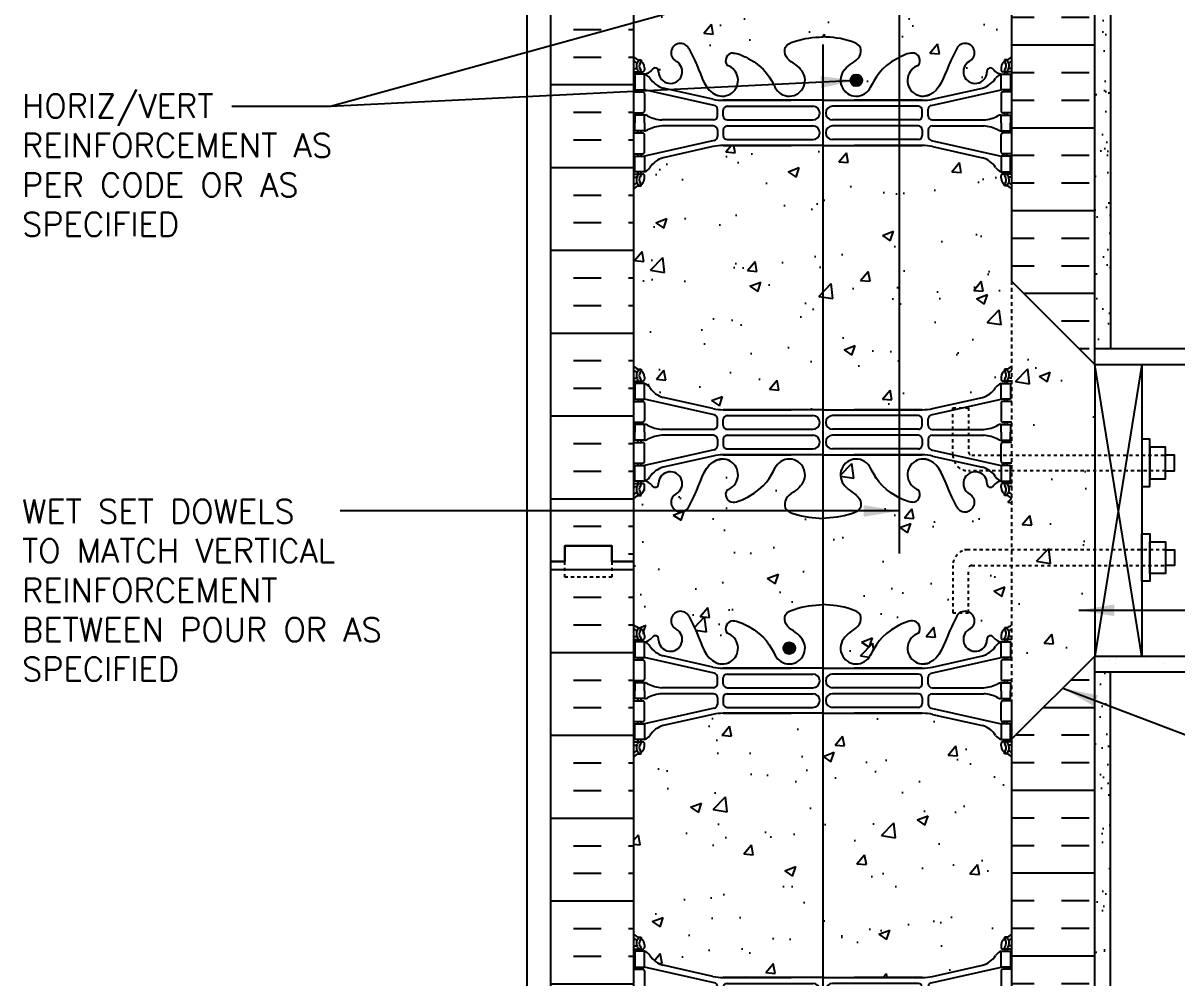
# Model space of a CAD drawing. Header units: inches. Extents: x 113.5 to 169.5, y -27.5 to 56.9.
# Drawn here: x 113.54 to 150.14, y 2.64 to 32.91 of the extents above; entities that cross this region are included whole.
import ezdxf

# ---------------------------------------------------------------- set-up
doc = ezdxf.new("R2010")
doc.units = ezdxf.units.IN
doc.header["$LTSCALE"] = 0.5
doc.header["$MEASUREMENT"] = 0
doc.linetypes.add('DASHED2', pattern=[0.375, 0.25, -0.125])
doc.linetypes.add('HIDDEN2', pattern=[0.1875, 0.125, -0.0625])
for name, color, linetype in [('HATCH', 12, 'Continuous'), ('LINE15', 9, 'Continuous'), ('LINE18', 9, 'Continuous'), ('line25', 2, 'Continuous'), ('LINE3', 3, 'Continuous'), ('LINE50', 5, 'Continuous'), ('LINE9', 9, 'Continuous'), ('TEXT', 4, 'Continuous'), ('Web_Edge', 9, 'Continuous')]:
    doc.layers.add(name, color=color, linetype=linetype)
doc.styles.add('DIM', font='romans.shx', dxfattribs={"width": 0.7})
doc.styles.add('ROMANS', font='romans.shx', dxfattribs={"height": 1.125})
doc.dimstyles.new('ext_12', dxfattribs={"dimscale": 12, "dimtxt": 0.09375, "dimasz": 0.09375, "dimexe": 0.09375, "dimexo": 0.0625, "dimgap": 0.0625, "dimtad": 1, "dimdec": 1, "dimzin": 3, "dimdsep": 46, "dimlunit": 4, "dimtxsty": 'DIM', "dimcen": 0.09, "dimdle": 0.09375, "dimclrt": 4, "dimadec": 0, "dimazin": 0, "dimtfac": 1, "dimtdec": 1, "dimtmove": 2, "dimatfit": 3, "dimfxl": 1, "dimfrac": 2, "dimtolj": 1, "dimtzin": 0, "dimarcsym": 0})
pattern_1 = [(37.5, (125.1024, -15.0365), (-0.031497, 0.963412), [0, -0.76, 0, -0.85, 0, -0.8125]), (7.5, (125.1024, -15.0365), (0.884888, 1.411073), [0, -0.41, 0, -0.685, 0, -0.2625]), (327.5, (124.4874, -15.0365), (1.557071, 0.00283), [0, -0.25, 0, -0.9, 0, -1.175]), (317.5, (124.4874, -15.0365), (1.503063, 0.438838), [0, -0.125, 0, -0.59, 0, -0.675])]

# ---------------------------------------------------------------- blocks, each defined once
blk = doc.blocks.new('12-inch Hinge Pin Web')
at = {"layer": 'Web_Edge'}
for p, q in [((349.969, 208.905), (350.059, 208.905)), ((350.059, 208.905), (350.059, 208.863)), ((350.169, 208.656), (350.169, 208.588)), ((361.477, 208.656), (361.477, 208.588)), ((361.677, 208.905), (361.587, 208.905)), ((361.587, 208.905), (361.587, 208.863)), ((349.823, 208.626), (349.901, 208.626)), ((349.823, 208.526), (350.107, 208.526)), ((349.969, 208.526), (349.969, 208.456)), ((350.059, 208.526), (350.059, 208.456)), ((361.823, 208.526), (361.54, 208.526)), ((361.587, 208.526), (361.587, 208.456)), ((361.677, 208.526), (361.677, 208.456)), ((361.823, 208.626), (361.746, 208.626)), ((349.969, 207.956), (349.969, 207.886)), ((350.059, 207.956), (350.059, 207.886)), ((352.382, 207.459), (350.164, 207.956)), ((352.339, 207.658), (350.758, 208.011)), ((359.265, 207.459), (361.482, 207.956)), ((359.308, 207.658), (360.889, 208.011)), ((361.587, 207.956), (361.587, 207.886)), ((361.677, 207.956), (361.677, 207.886)), ((349.823, 207.886), (350.107, 207.886)), ((350.169, 207.823), (350.169, 207.288)), ((352.666, 207.622), (354.823, 207.622)), ((355.823, 207.622), (352.666, 207.622)), ((355.823, 207.622), (358.981, 207.622)), ((358.981, 207.622), (356.823, 207.622)), ((361.477, 207.823), (361.477, 207.288)), ((361.823, 207.886), (361.54, 207.886)), ((349.823, 207.226), (350.107, 207.226)), ((349.969, 207.226), (349.969, 207.156)), ((350.059, 207.226), (350.059, 207.156)), ((352.48, 207.125), (352.48, 207.337)), ((352.667, 207.126), (352.667, 207.31)), ((352.792, 207.435), (355.511, 207.435)), ((358.855, 207.435), (356.135, 207.435)), ((358.98, 207.126), (358.98, 207.31)), ((359.167, 207.125), (359.167, 207.337)), ((361.823, 207.226), (361.54, 207.226)), ((361.587, 207.226), (361.587, 207.156)), ((361.677, 207.226), (361.677, 207.156)), ((352.355, 207), (350.717, 207)), ((352.355, 206.812), (350.717, 206.812)), ((352.792, 207.001), (355.511, 207.001)), ((352.792, 206.811), (355.511, 206.811)), ((358.855, 207.001), (356.135, 207.001)), ((358.855, 206.811), (356.135, 206.811)), ((359.292, 207), (360.93, 207)), ((359.292, 206.812), (360.93, 206.812)), ((349.823, 206.586), (350.107, 206.586)), ((349.969, 206.586), (349.969, 206.656)), ((350.059, 206.586), (350.059, 206.656)), ((350.169, 205.988), (350.169, 206.523)), ((352.48, 206.687), (352.48, 206.475)), ((352.667, 206.686), (352.667, 206.502)), ((358.98, 206.686), (358.98, 206.502)), ((359.167, 206.687), (359.167, 206.475)), ((361.477, 205.988), (361.477, 206.523)), ((361.823, 206.586), (361.54, 206.586)), ((361.587, 206.586), (361.587, 206.656)), ((361.677, 206.586), (361.677, 206.656)), ((352.382, 206.353), (350.164, 205.856)), ((352.339, 206.154), (350.758, 205.801)), ((352.666, 206.19), (354.823, 206.19)), ((355.823, 206.19), (352.666, 206.19)), ((352.792, 206.377), (355.511, 206.377)), ((355.823, 206.19), (358.981, 206.19)), ((358.855, 206.377), (356.135, 206.377)), ((358.981, 206.19), (356.823, 206.19)), ((359.265, 206.353), (361.482, 205.856)), ((359.308, 206.154), (360.889, 205.801)), ((349.823, 205.926), (350.107, 205.926)), ((349.969, 205.856), (349.969, 205.926)), ((350.059, 205.856), (350.059, 205.926)), ((361.823, 205.926), (361.54, 205.926)), ((361.587, 205.856), (361.587, 205.926)), ((361.677, 205.856), (361.677, 205.926)), ((349.969, 205.286), (349.969, 205.356)), ((350.059, 205.286), (350.059, 205.356)), ((361.587, 205.286), (361.587, 205.356)), ((361.677, 205.286), (361.677, 205.356)), ((349.823, 205.286), (350.107, 205.286)), ((349.823, 205.186), (349.901, 205.186)), ((350.169, 205.156), (350.169, 205.223)), ((361.477, 205.156), (361.477, 205.223)), ((361.823, 205.286), (361.54, 205.286)), ((361.823, 205.186), (361.746, 205.186)), ((349.969, 204.907), (350.059, 204.907)), ((350.059, 204.907), (350.059, 204.949)), ((361.587, 204.907), (361.587, 204.949)), ((361.677, 204.907), (361.587, 204.907)), ((349.823, 198.818), (349.901, 198.818)), ((349.969, 199.097), (350.059, 199.097)), ((350.059, 199.097), (350.059, 199.055)), ((350.169, 198.848), (350.169, 198.781)), ((361.477, 198.848), (361.477, 198.781)), ((361.677, 199.097), (361.587, 199.097)), ((361.587, 199.097), (361.587, 199.055)), ((361.823, 198.818), (361.746, 198.818)), ((349.823, 198.718), (350.107, 198.718)), ((349.969, 198.718), (349.969, 198.648)), ((350.059, 198.718), (350.059, 198.648)), ((361.823, 198.718), (361.54, 198.718)), ((361.587, 198.718), (361.587, 198.648)), ((361.677, 198.718), (361.677, 198.648)), ((349.823, 198.078), (350.107, 198.078)), ((349.969, 198.148), (349.969, 198.078)), ((350.059, 198.148), (350.059, 198.078)), ((352.382, 197.652), (350.164, 198.148)), ((352.339, 197.85), (350.758, 198.203)), ((359.265, 197.652), (361.482, 198.148)), ((359.308, 197.85), (360.889, 198.203)), ((361.823, 198.078), (361.54, 198.078)), ((361.587, 198.148), (361.587, 198.078)), ((361.677, 198.148), (361.677, 198.078)), ((350.169, 198.016), (350.169, 197.481)), ((352.666, 197.814), (354.823, 197.814)), ((355.823, 197.814), (352.666, 197.814)), ((355.823, 197.814), (358.981, 197.814)), ((358.981, 197.814), (356.823, 197.814)), ((361.477, 198.016), (361.477, 197.481)), ((349.823, 197.418), (350.107, 197.418)), ((349.969, 197.418), (349.969, 197.348)), ((350.059, 197.418), (350.059, 197.348)), ((352.48, 197.317), (352.48, 197.53)), ((352.667, 197.318), (352.667, 197.502)), ((352.792, 197.627), (355.511, 197.627)), ((358.855, 197.627), (356.135, 197.627)), ((358.98, 197.318), (358.98, 197.502)), ((359.167, 197.317), (359.167, 197.53)), ((361.823, 197.418), (361.54, 197.418)), ((361.587, 197.418), (361.587, 197.348)), ((361.677, 197.418), (361.677, 197.348)), ((352.355, 197.192), (350.717, 197.192)), ((352.355, 197.004), (350.717, 197.004)), ((352.792, 197.193), (355.511, 197.193)), ((352.792, 197.003), (355.511, 197.003)), ((358.855, 197.193), (356.135, 197.193)), ((358.855, 197.003), (356.135, 197.003)), ((359.292, 197.192), (360.93, 197.192)), ((359.292, 197.004), (360.93, 197.004)), ((349.823, 196.778), (350.107, 196.778)), ((349.969, 196.778), (349.969, 196.848)), ((350.059, 196.778), (350.059, 196.848)), ((350.169, 196.181), (350.169, 196.716)), ((352.48, 196.879), (352.48, 196.667)), ((352.667, 196.878), (352.667, 196.694)), ((352.792, 196.569), (355.511, 196.569)), ((358.855, 196.569), (356.135, 196.569)), ((358.98, 196.878), (358.98, 196.694)), ((359.167, 196.879), (359.167, 196.667)), ((361.477, 196.181), (361.477, 196.716)), ((361.823, 196.778), (361.54, 196.778)), ((361.587, 196.778), (361.587, 196.848)), ((361.677, 196.778), (361.677, 196.848)), ((352.382, 196.545), (350.164, 196.048)), ((352.339, 196.347), (350.758, 195.994)), ((352.666, 196.383), (354.823, 196.383)), ((355.823, 196.383), (352.666, 196.383)), ((355.823, 196.383), (358.981, 196.383)), ((358.981, 196.383), (356.823, 196.383)), ((359.265, 196.545), (361.482, 196.048)), ((359.308, 196.347), (360.889, 195.994)), ((349.823, 196.118), (350.107, 196.118)), ((349.969, 196.048), (349.969, 196.118)), ((350.059, 196.048), (350.059, 196.118)), ((361.823, 196.118), (361.54, 196.118)), ((361.587, 196.048), (361.587, 196.118)), ((361.677, 196.048), (361.677, 196.118)), ((349.823, 195.478), (350.107, 195.478)), ((349.969, 195.478), (349.969, 195.548)), ((350.059, 195.478), (350.059, 195.548)), ((361.823, 195.478), (361.54, 195.478)), ((361.587, 195.478), (361.587, 195.548)), ((361.677, 195.478), (361.677, 195.548)), ((349.823, 195.378), (349.901, 195.378)), ((349.969, 195.099), (350.059, 195.099)), ((350.059, 195.099), (350.059, 195.141)), ((350.169, 195.348), (350.169, 195.416)), ((361.477, 195.348), (361.477, 195.416)), ((361.587, 195.099), (361.587, 195.141)), ((361.677, 195.099), (361.587, 195.099)), ((361.823, 195.378), (361.746, 195.378))]:
    blk.add_line(p, q, dxfattribs=at)
for points in [[(349.864, 207.956), (350.164, 207.956), (350.164, 208.456), (349.864, 208.456)], [(361.782, 207.956), (361.482, 207.956), (361.482, 208.456), (361.782, 208.456)], [(349.864, 205.856), (350.164, 205.856), (350.164, 205.356), (349.864, 205.356)], [(361.782, 205.856), (361.482, 205.856), (361.482, 205.356), (361.782, 205.356)], [(349.864, 198.148), (350.164, 198.148), (350.164, 198.648), (349.864, 198.648)], [(361.782, 198.148), (361.482, 198.148), (361.482, 198.648), (361.782, 198.648)], [(349.864, 196.048), (350.164, 196.048), (350.164, 195.548), (349.864, 195.548)], [(361.782, 196.048), (361.482, 196.048), (361.482, 195.548), (361.782, 195.548)]]:
    blk.add_lwpolyline(points, close=True, dxfattribs=at)
for points in [[(350.164, 206.906), (350.164, 207.156), (349.864, 207.156), (349.864, 206.906)], [(350.164, 206.906), (350.164, 206.656), (349.864, 206.656), (349.864, 206.906)], [(361.482, 206.906), (361.482, 207.156), (361.782, 207.156), (361.782, 206.906)], [(361.482, 206.906), (361.482, 206.656), (361.782, 206.656), (361.782, 206.906)], [(350.164, 197.098), (350.164, 197.348), (349.864, 197.348), (349.864, 197.098)], [(361.482, 197.098), (361.482, 197.348), (361.782, 197.348), (361.782, 197.098)], [(350.164, 197.098), (350.164, 196.848), (349.864, 196.848), (349.864, 197.098)], [(361.482, 197.098), (361.482, 196.848), (361.782, 196.848), (361.782, 197.098)]]:
    blk.add_lwpolyline(points, dxfattribs=at)
for centre, radius, start, end in [((351.309, 209.126), 0.3, 27.597, 243.9425), ((360.337, 209.126), 0.3, 296.0575, 152.403), ((350.169, 209.363), 0.5, 226.2109, 250.5288), ((352.982, 208.879), 0.242, 90, 218.2327), ((358.665, 208.879), 0.242, 321.7673, 90), ((361.477, 209.363), 0.5, 289.4712, 313.7891), ((350.169, 209.363), 0.6, 234.7832, 245.0748), ((349.902, 208.646), 0.0196, 269.4032, 15.4901), ((350.163, 208.71), 0.25, 140.1145, 222.4609), ((349.907, 208.8), 0.021, 343.464, 63.9957), ((350.005, 208.841), 0.045, 321.448, 139.1879), ((349.919, 208.656), 0.25, 0, 70.5288), ((350.163, 208.71), 0.16, 140.0001, 222.4609), ((350.504, 208.537), 0.113, 347.8156, 154.0569), ((350.989, 208.532), 0.375, 182.9237, 59.8675), ((352.636, 208.254), 0.5, 246.2139, 71.7937), ((359.011, 208.254), 0.5, 108.2063, 293.7861), ((360.657, 208.532), 0.375, 120.1325, 357.0763), ((361.143, 208.537), 0.113, 25.9431, 192.1844), ((361.727, 208.656), 0.25, 109.4712, 180), ((361.641, 208.841), 0.045, 40.8121, 218.552), ((361.484, 208.71), 0.16, 317.5391, 39.9999), ((361.484, 208.71), 0.25, 317.5391, 39.8855), ((361.74, 208.8), 0.021, 116.0043, 196.536), ((361.745, 208.646), 0.0196, 164.5099, 270.5968), ((361.477, 209.363), 0.6, 294.9252, 305.2168), ((350.012, 208.572), 0.045, 222.4609, 42.4609), ((350.107, 208.588), 0.0625, 270, 0), ((350.127, 208.805), 0.352, 276.1291, 321.5331), ((350.042, 208.113), 0.364, 34.9775, 70.3387), ((350.965, 208.725), 0.743, 212.7919, 253.8107), ((354.761, 208.254), 0.5, 204.819, 44.1875), ((356.886, 208.254), 0.5, 135.8125, 335.181), ((360.682, 208.725), 0.743, 286.1893, 327.2081), ((361.52, 208.805), 0.352, 218.4669, 263.8709), ((361.605, 208.113), 0.364, 109.6613, 145.0225), ((361.54, 208.588), 0.0625, 180, 270), ((361.635, 208.572), 0.045, 137.5391, 317.5391), ((350.107, 207.823), 0.0625, 0, 90), ((352.666, 209.122), 1.5, 257.4135, 270), ((358.981, 209.122), 1.5, 270, 282.5865), ((361.54, 207.823), 0.0625, 90, 180), ((350.107, 207.288), 0.0625, 270, 0), ((352.355, 207.337), 0.125, 0, 77.3767), ((352.792, 207.31), 0.125, 90, 180), ((355.511, 207.218), 0.217, 270, 90), ((356.135, 207.218), 0.217, 90, 270), ((358.855, 207.31), 0.125, 0, 90), ((359.292, 207.337), 0.125, 102.6233, 180), ((361.54, 207.288), 0.0625, 180, 270), ((350.16, 206.937), 0.219, 60.4937, 88.92), ((350.806, 208.167), 1.17, 242.6365, 265.6505), ((350.806, 205.645), 1.17, 94.3495, 117.3635), ((352.355, 207.125), 0.125, 270, 0), ((352.355, 206.687), 0.125, 0, 90), ((352.792, 207.126), 0.125, 180, 270), ((352.792, 206.686), 0.125, 90, 180), ((355.511, 206.594), 0.217, 270, 90), ((356.135, 206.594), 0.217, 90, 270), ((358.855, 207.126), 0.125, 270, 360), ((358.855, 206.686), 0.125, 0, 90), ((359.292, 207.125), 0.125, 180, 270), ((359.292, 206.687), 0.125, 90, 180), ((360.841, 208.167), 1.17, 274.3495, 297.3635), ((360.841, 205.645), 1.17, 62.6365, 85.6505), ((361.487, 206.937), 0.219, 91.08, 119.5063), ((350.107, 206.523), 0.0625, 0, 90), ((350.16, 206.875), 0.219, 271.08, 299.5063), ((352.355, 206.475), 0.125, 282.6233, 0), ((352.792, 206.502), 0.125, 180, 270), ((358.855, 206.502), 0.125, 270, 0), ((359.292, 206.475), 0.125, 180, 257.3767), ((361.487, 206.875), 0.219, 240.4937, 268.92), ((361.54, 206.523), 0.0625, 90, 180), ((352.666, 204.69), 1.5, 90, 102.5865), ((358.981, 204.69), 1.5, 77.4135, 90), ((350.107, 205.988), 0.0625, 270, 0), ((350.965, 205.087), 0.743, 106.1893, 147.2081), ((360.682, 205.087), 0.743, 32.7919, 73.8107), ((361.54, 205.988), 0.0625, 180, 270), ((350.042, 205.699), 0.364, 289.6613, 325.0225), ((361.605, 205.699), 0.364, 214.9775, 250.3387), ((350.169, 204.449), 0.6, 114.9252, 125.2168), ((349.902, 205.166), 0.0196, 344.5099, 90.5968), ((350.163, 205.101), 0.25, 137.5391, 219.8855), ((349.907, 205.012), 0.021, 296.0043, 16.536), ((350.005, 204.97), 0.045, 220.8121, 38.552), ((350.012, 205.24), 0.045, 317.5391, 137.5391), ((350.163, 205.101), 0.16, 137.5391, 219.9999), ((349.919, 205.156), 0.25, 289.4712, 360), ((350.107, 205.223), 0.0625, 360, 90), ((361.54, 205.223), 0.0625, 90, 180), ((361.727, 205.156), 0.25, 180, 250.5288), ((361.635, 205.24), 0.045, 42.4609, 222.4609), ((361.641, 204.97), 0.045, 141.448, 319.1879), ((361.484, 205.101), 0.16, 320.0001, 42.4609), ((361.484, 205.101), 0.25, 320.1145, 42.4609), ((361.74, 205.012), 0.021, 163.464, 243.9957), ((361.745, 205.166), 0.0196, 89.4032, 195.4901), ((361.477, 204.449), 0.6, 54.7832, 65.0748), ((350.169, 204.449), 0.5, 109.4712, 133.7891), ((361.477, 204.449), 0.5, 46.2109, 70.5288), ((350.169, 199.555), 0.5, 226.2109, 250.5288), ((361.477, 199.555), 0.5, 289.4712, 313.7891), ((350.169, 199.555), 0.6, 234.7832, 245.0748), ((349.902, 198.838), 0.0196, 269.4032, 15.4901), ((350.163, 198.903), 0.25, 140.1145, 222.4609), ((349.907, 198.992), 0.021, 343.464, 63.9957), ((350.005, 199.034), 0.045, 321.448, 139.1879), ((350.012, 198.764), 0.045, 222.4609, 42.4609), ((349.919, 198.848), 0.25, 0, 70.5288), ((350.163, 198.903), 0.16, 140.0001, 222.4609), ((350.107, 198.781), 0.0625, 270, 0), ((361.727, 198.848), 0.25, 109.4712, 180), ((361.54, 198.781), 0.0625, 180, 270), ((361.635, 198.764), 0.045, 137.5391, 317.5391), ((361.641, 199.034), 0.045, 40.8121, 218.552), ((361.484, 198.903), 0.16, 317.5391, 39.9999), ((361.484, 198.903), 0.25, 317.5391, 39.8855), ((361.74, 198.992), 0.021, 116.0043, 196.536), ((361.745, 198.838), 0.0196, 164.5099, 270.5968), ((361.477, 199.555), 0.6, 294.9252, 305.2168), ((350.042, 198.306), 0.364, 34.9775, 70.3387), ((350.965, 198.917), 0.743, 212.7919, 253.8107), ((360.682, 198.917), 0.743, 286.1893, 327.2081), ((361.605, 198.306), 0.364, 109.6613, 145.0225), ((350.107, 198.016), 0.0625, 0, 90), ((361.54, 198.016), 0.0625, 90, 180), ((352.666, 199.314), 1.5, 257.4135, 270), ((352.355, 197.53), 0.125, 0, 77.3767), ((358.981, 199.314), 1.5, 270, 282.5865), ((359.292, 197.53), 0.125, 102.6233, 180), ((350.107, 197.481), 0.0625, 270, 0), ((350.16, 197.13), 0.219, 60.4937, 88.92), ((350.806, 198.359), 1.17, 242.6365, 265.6505), ((352.355, 197.317), 0.125, 270, 0), ((352.792, 197.502), 0.125, 90, 180), ((352.792, 197.318), 0.125, 180, 270), ((355.511, 197.41), 0.217, 270, 90), ((356.135, 197.41), 0.217, 90, 270), ((358.855, 197.502), 0.125, 0, 90), ((358.855, 197.318), 0.125, 270, 360), ((359.292, 197.317), 0.125, 180, 270), ((360.841, 198.359), 1.17, 274.3495, 297.3635), ((361.487, 197.13), 0.219, 91.08, 119.5063), ((361.54, 197.481), 0.0625, 180, 270), ((350.806, 195.837), 1.17, 94.3495, 117.3635), ((352.355, 196.879), 0.125, 0, 90), ((352.792, 196.878), 0.125, 90, 180), ((355.511, 196.786), 0.217, 270, 90), ((356.135, 196.786), 0.217, 90, 270), ((358.855, 196.878), 0.125, 0, 90), ((359.292, 196.879), 0.125, 90, 180), ((360.841, 195.837), 1.17, 62.6365, 85.6505), ((350.107, 196.716), 0.0625, 0, 90), ((350.16, 197.067), 0.219, 271.08, 299.5063), ((352.355, 196.667), 0.125, 282.6233, 0), ((352.792, 196.694), 0.125, 180, 270), ((358.855, 196.694), 0.125, 270, 0), ((359.292, 196.667), 0.125, 180, 257.3767), ((361.487, 197.067), 0.219, 240.4937, 268.92), ((361.54, 196.716), 0.0625, 90, 180), ((352.666, 194.883), 1.5, 90, 102.5865), ((352.636, 195.75), 0.5, 288.2063, 113.7861), ((354.761, 195.75), 0.5, 315.8125, 155.181), ((356.886, 195.75), 0.5, 24.819, 224.1875), ((359.011, 195.75), 0.5, 66.2139, 251.7937), ((358.981, 194.883), 1.5, 77.4135, 90), ((350.107, 196.181), 0.0625, 270, 0), ((350.965, 195.28), 0.743, 106.1893, 147.2081), ((350.989, 195.472), 0.375, 300.1325, 177.0763), ((360.657, 195.472), 0.375, 2.9237, 239.8675), ((360.682, 195.28), 0.743, 32.7919, 73.8107), ((361.54, 196.181), 0.0625, 180, 270), ((350.163, 195.294), 0.25, 137.5391, 219.8855), ((350.012, 195.432), 0.045, 317.5391, 137.5391), ((350.107, 195.416), 0.0625, 360, 90), ((350.042, 195.891), 0.364, 289.6613, 325.0225), ((350.127, 195.199), 0.352, 38.4669, 83.8709), ((350.504, 195.467), 0.113, 205.9431, 12.1844), ((361.143, 195.467), 0.113, 167.8156, 334.0569), ((361.52, 195.199), 0.352, 96.1291, 141.5331), ((361.605, 195.891), 0.364, 214.9775, 250.3387), ((361.54, 195.416), 0.0625, 90, 180), ((361.635, 195.432), 0.045, 42.4609, 222.4609), ((361.484, 195.294), 0.25, 320.1145, 42.4609), ((350.169, 194.641), 0.6, 114.9252, 125.2168), ((350.169, 194.641), 0.5, 109.4712, 133.7891), ((349.902, 195.359), 0.0196, 344.5099, 90.5968), ((349.907, 195.204), 0.021, 296.0043, 16.536), ((350.005, 195.163), 0.045, 220.8121, 38.552), ((350.163, 195.294), 0.16, 137.5391, 219.9999), ((349.919, 195.348), 0.25, 289.4712, 360), ((351.309, 194.878), 0.3, 116.0575, 332.403), ((352.982, 195.125), 0.242, 141.7673, 270), ((358.665, 195.125), 0.242, 270, 38.2327), ((360.337, 194.878), 0.3, 207.597, 63.9425), ((361.727, 195.348), 0.25, 180, 250.5288), ((361.641, 195.163), 0.045, 141.448, 319.1879), ((361.484, 195.294), 0.16, 320.0001, 42.4609), ((361.477, 194.641), 0.5, 46.2109, 70.5288), ((361.74, 195.204), 0.021, 163.464, 243.9957), ((361.745, 195.359), 0.0196, 89.4032, 195.4901), ((361.477, 194.641), 0.6, 54.7832, 65.0748)]:
    blk.add_arc(centre, radius, start, end, dxfattribs=at)
for points, knots in [([(355.119, 208.603), (355.012, 208.766), (354.652, 208.856), (354.575, 209.352), (355.123, 209.588), (355.527, 209.616), (355.823, 209.637)], [0.229407, 0.229407, 0.229407, 0.229407, 0.844432, 1.128849, 1.464331, 2.389004, 2.389004, 2.389004, 2.389004]), ([(356.527, 208.603), (356.635, 208.766), (356.995, 208.856), (357.072, 209.352), (356.524, 209.588), (356.12, 209.616), (355.823, 209.637)], [0.229407, 0.229407, 0.229407, 0.229407, 0.844432, 1.128849, 1.464331, 2.389004, 2.389004, 2.389004, 2.389004]), ([(351.575, 209.265), (351.661, 209.098), (351.914, 208.608), (352.128, 207.859), (352.538, 207.764), (352.595, 207.756)], [0, 0, 0, 0, 0.579211, 1.703896, 1.875321, 1.875321, 1.875321, 1.875321]), ([(352.982, 209.121), (353.103, 209.123), (353.937, 208.766), (354.176, 208.309), (354.317, 208.026)], [0.038125, 0.038125, 0.038125, 0.038125, 0.320663, 1.258119, 1.258119, 1.258119, 1.258119]), ([(358.665, 209.121), (358.544, 209.123), (357.71, 208.766), (357.471, 208.309), (357.33, 208.026)], [0.038125, 0.038125, 0.038125, 0.038125, 0.320663, 1.258119, 1.258119, 1.258119, 1.258119]), ([(360.072, 209.265), (359.986, 209.098), (359.733, 208.608), (359.519, 207.859), (359.109, 207.764), (359.052, 207.756)], [0, 0, 0, 0, 0.579211, 1.703896, 1.875321, 1.875321, 1.875321, 1.875321]), ([(351.575, 194.739), (351.661, 194.906), (351.914, 195.396), (352.128, 196.145), (352.538, 196.24), (352.595, 196.248)], [0, 0, 0, 0, 0.579211, 1.703896, 1.875321, 1.875321, 1.875321, 1.875321]), ([(360.072, 194.739), (359.986, 194.906), (359.733, 195.396), (359.519, 196.145), (359.109, 196.24), (359.052, 196.248)], [0, 0, 0, 0, 0.579211, 1.703896, 1.875321, 1.875321, 1.875321, 1.875321]), ([(352.982, 194.883), (353.103, 194.881), (353.937, 195.239), (354.176, 195.695), (354.317, 195.979)], [0.038125, 0.038125, 0.038125, 0.038125, 0.320663, 1.258119, 1.258119, 1.258119, 1.258119]), ([(358.665, 194.883), (358.544, 194.881), (357.71, 195.239), (357.471, 195.695), (357.33, 195.979)], [0.038125, 0.038125, 0.038125, 0.038125, 0.320663, 1.258119, 1.258119, 1.258119, 1.258119]), ([(355.119, 195.401), (355.012, 195.238), (354.652, 195.148), (354.575, 194.652), (355.123, 194.416), (355.527, 194.388), (355.823, 194.367)], [0.229407, 0.229407, 0.229407, 0.229407, 0.844432, 1.128849, 1.464331, 2.389004, 2.389004, 2.389004, 2.389004]), ([(356.527, 195.401), (356.635, 195.238), (356.995, 195.148), (357.072, 194.652), (356.524, 194.416), (356.12, 194.388), (355.823, 194.367)], [0.229407, 0.229407, 0.229407, 0.229407, 0.844432, 1.128849, 1.464331, 2.389004, 2.389004, 2.389004, 2.389004])]:
    blk.add_open_spline(points, degree=3, knots=knots, dxfattribs=at)
for points in [[(352.667, 207.131), (352.667, 207.305)], [(358.98, 207.131), (358.98, 207.305)], [(352.667, 206.681), (352.667, 206.507)], [(358.98, 206.681), (358.98, 206.507)], [(352.667, 197.323), (352.667, 197.497)], [(358.98, 197.323), (358.98, 197.497)], [(352.667, 196.873), (352.667, 196.699)], [(358.98, 196.873), (358.98, 196.699)]]:
    blk.add_open_spline(points, degree=1, dxfattribs=at)

msp = doc.modelspace()

# ---------------------------------------------------------------- hatches: boundary and pattern name
at = {"layer": 'HATCH'}
h = msp.add_hatch(dxfattribs=at)
h.set_pattern_fill('AR-SAND', color=256, scale=0.5, style=0)
h.set_pattern_definition(pattern_1)
h.paths.add_polyline_path([(148.029, 42.838), (147.529, 42.838), (147.529, 22.588), (148.029, 22.588)])
h = msp.add_hatch(dxfattribs=at)
h.set_pattern_fill('INSUL', color=256, scale=7, style=0)
h.set_pattern_definition([(0, (-2793.2578, -381.1712), (0, 2.625), []), (0, (-2793.2578, -380.2962), (0, 2.625), [0.875, -0.875]), (0, (-2793.2578, -379.4212), (0, 2.625), [0.875, -0.875])])
h.paths.add_polyline_path([(130.279, 15.838), (130.716, 15.838), (130.716, 16.338), (132.216, 16.338), (132.216, 15.838), (132.904, 15.838), (132.904, 33.838), (132.216, 33.838), (132.216, 34.338), (130.716, 34.338), (130.716, 33.838), (130.279, 33.838)])
h = msp.add_hatch(dxfattribs=at)
h.set_pattern_fill('AR-CONC', color=256, scale=0.5)
edge = h.paths.add_edge_path()
edge.add_arc((144.851, 33.638), 0.213, 75.6799, 145)
edge.add_arc((144.51, 33.643), 0.204, 35, 145)
edge.add_arc((144.265, 33.706), 0.0936, 35, 145)
edge.add_arc((144.084, 33.687), 0.128, 35, 145)
edge.add_arc((143.812, 33.643), 0.204, 35, 145)
edge.add_arc((143.519, 33.672), 0.153, 35, 145)
edge.add_arc((143.254, 33.662), 0.17, 35, 145)
edge.add_arc((143.025, 33.666), 0.13, 46.298, 156.298)
edge.add_arc((142.787, 33.666), 0.13, 23.702, 133.702)
edge.add_arc((142.557, 33.662), 0.17, 35, 145)
edge.add_arc((142.292, 33.672), 0.153, 35, 145)
edge.add_arc((141.999, 33.643), 0.204, 35, 145)
edge.add_arc((141.728, 33.687), 0.128, 35, 145)
edge.add_arc((141.546, 33.706), 0.0936, 35, 145)
edge.add_arc((141.302, 33.643), 0.204, 35, 145)
edge.add_arc((140.961, 33.638), 0.213, 35, 105.4637)
edge.add_arc((140.847, 33.638), 0.213, 74.5363, 145)
edge.add_arc((140.505, 33.643), 0.204, 35, 145)
edge.add_arc((140.261, 33.706), 0.0936, 35, 145)
edge.add_arc((140.08, 33.687), 0.128, 35, 145)
edge.add_arc((139.808, 33.643), 0.204, 35, 145)
edge.add_arc((139.515, 33.672), 0.153, 35, 145)
edge.add_arc((139.25, 33.662), 0.17, 35, 145)
edge.add_arc((139.021, 33.666), 0.13, 46.298, 156.298)
edge.add_arc((138.783, 33.666), 0.13, 23.702, 133.702)
edge.add_arc((138.553, 33.662), 0.17, 35, 145)
edge.add_arc((138.288, 33.672), 0.153, 35, 145)
edge.add_arc((137.995, 33.643), 0.204, 35, 145)
edge.add_arc((137.723, 33.687), 0.128, 35, 145)
edge.add_arc((137.542, 33.706), 0.0936, 35, 145)
edge.add_arc((137.298, 33.643), 0.204, 35, 145)
edge.add_arc((136.956, 33.638), 0.213, 35, 145)
edge.add_arc((136.671, 33.682), 0.136, 35, 145)
edge.add_arc((136.315, 33.589), 0.298, 35, 145)
edge.add_arc((135.938, 33.667), 0.162, 35, 145)
edge.add_arc((135.632, 33.638), 0.213, 35, 145)
edge.add_arc((135.332, 33.672), 0.153, 35, 145)
edge.add_arc((134.976, 33.599), 0.281, 35, 145)
edge.add_arc((134.565, 33.633), 0.221, 35, 145)
edge.add_arc((134.181, 33.618), 0.247, 35, 145)
edge.add_arc((133.889, 33.696), 0.111, 35, 145)
edge.add_arc((133.728, 33.711), 0.0851, 35, 145)
edge.add_arc((133.582, 33.706), 0.0936, 35, 145)
edge.add_arc((133.4, 33.687), 0.128, 35, 145)
edge.add_arc((133.059, 33.594), 0.289, 35, 122.3907)
edge.add_line((132.904, 33.838), (132.904, 31.838))
edge.add_arc((133.25, 32.199), 0.5, 226.2109, 246.4218)
edge.add_line((133.05, 31.741), (133.14, 31.741))
edge.add_line((133.14, 31.741), (133.14, 31.699))
edge.add_arc((133, 31.492), 0.25, 0, 55.9442, ccw=False)
edge.add_line((133.25, 31.492), (133.25, 31.425))
edge.add_arc((133.187, 31.425), 0.0625, -90, 0, ccw=False)
edge.add_line((133.187, 31.362), (133.14, 31.362))
edge.add_line((133.14, 31.362), (133.14, 31.292))
edge.add_line((133.14, 31.292), (133.245, 31.292))
edge.add_arc((133.207, 31.642), 0.352, 276.1291, 321.5331)
edge.add_arc((133.584, 31.373), 0.113, -12.1844, 154.0569, ccw=False)
edge.add_arc((134.07, 31.369), 0.375, 182.9237, 419.8675)
edge.add_arc((134.39, 31.962), 0.3, 27.597, 243.9425, ccw=False)
edge.add_spline(control_points=[(134.656, 32.101), (134.742, 31.935), (134.995, 31.444), (135.189, 30.764), (135.515, 30.633)], knot_values=[0, 0, 0, 0, 0.579211, 1.703896, 1.703896, 1.703896, 1.703896], degree=3, periodic=0)
edge.add_spline(control_points=[(135.515, 30.633), (135.564, 30.613), (135.619, 30.601), (135.675, 30.592)], knot_values=[1.703896, 1.703896, 1.703896, 1.703896, 1.875321, 1.875321, 1.875321, 1.875321], degree=3, periodic=0)
edge.add_arc((135.716, 31.091), 0.5, 265.2926, 431.7937)
edge.add_arc((136.063, 31.715), 0.242, 90, 218.2327, ccw=False)
edge.add_spline(control_points=[(136.063, 31.957), (136.184, 31.959), (137.003, 31.608), (137.248, 31.161), (137.387, 30.881)], knot_values=[0.038125, 0.038125, 0.038125, 0.038125, 0.320663, 1.237398, 1.237398, 1.237398, 1.237398], degree=3, periodic=0)
edge.add_spline(control_points=[(137.397, 30.862), (137.394, 30.868), (137.391, 30.874), (137.387, 30.881)], knot_values=[1.237398, 1.237398, 1.237398, 1.237398, 1.258119, 1.258119, 1.258119, 1.258119], degree=3, periodic=0)
edge.add_arc((137.841, 31.091), 0.5, 208.0183, 404.1875)
edge.add_spline(control_points=[(138.2, 31.439), (138.092, 31.602), (137.732, 31.693), (137.656, 32.188), (138.204, 32.424), (138.608, 32.453), (138.904, 32.474)], knot_values=[0.229407, 0.229407, 0.229407, 0.229407, 0.844432, 1.128849, 1.464331, 2.389004, 2.389004, 2.389004, 2.389004], degree=3, periodic=0)
edge.add_spline(control_points=[(138.904, 32.474), (139.2, 32.453), (139.604, 32.424), (140.152, 32.188), (140.075, 31.693), (139.715, 31.602), (139.608, 31.439)], knot_values=[0.229407, 0.229407, 0.229407, 0.229407, 1.15408, 1.489562, 1.773979, 2.389004, 2.389004, 2.389004, 2.389004], degree=3, periodic=0)
edge.add_arc((139.966, 31.091), 0.5, 135.8125, 331.9817)
edge.add_spline(control_points=[(140.411, 30.862), (140.414, 30.868), (140.417, 30.874), (140.42, 30.881)], knot_values=[1.237398, 1.237398, 1.237398, 1.237398, 1.258119, 1.258119, 1.258119, 1.258119], degree=3, periodic=0)
edge.add_spline(control_points=[(140.42, 30.881), (140.56, 31.161), (140.805, 31.608), (141.624, 31.959), (141.745, 31.957)], knot_values=[0.038125, 0.038125, 0.038125, 0.038125, 0.95486, 1.237398, 1.237398, 1.237398, 1.237398], degree=3, periodic=0)
edge.add_arc((141.745, 31.715), 0.242, -38.2327, 90, ccw=False)
edge.add_arc((142.091, 31.091), 0.5, 108.2063, 274.7074)
edge.add_spline(control_points=[(142.132, 30.592), (142.189, 30.601), (142.243, 30.613), (142.293, 30.633)], knot_values=[1.703896, 1.703896, 1.703896, 1.703896, 1.875321, 1.875321, 1.875321, 1.875321], degree=3, periodic=0)
edge.add_spline(control_points=[(142.293, 30.633), (142.619, 30.764), (142.813, 31.444), (143.066, 31.935), (143.152, 32.101)], knot_values=[0, 0, 0, 0, 1.124685, 1.703896, 1.703896, 1.703896, 1.703896], degree=3, periodic=0)
edge.add_arc((143.418, 31.962), 0.3, -63.9425, 153.0631, ccw=False)
edge.add_arc((143.738, 31.369), 0.375, 120.1325, 357.0763)
edge.add_arc((144.223, 31.373), 0.113, 25.9431, 192.1844, ccw=False)
edge.add_arc((144.6, 31.642), 0.352, 218.4669, 263.8709)
edge.add_line((144.563, 31.292), (144.668, 31.292))
edge.add_line((144.668, 31.292), (144.668, 31.362))
edge.add_line((144.668, 31.362), (144.62, 31.362))
edge.add_arc((144.62, 31.425), 0.0625, 180, 270, ccw=False)
edge.add_line((144.558, 31.425), (144.558, 31.492))
edge.add_arc((144.808, 31.492), 0.25, 124.0558, 180, ccw=False)
edge.add_line((144.668, 31.699), (144.668, 31.741))
edge.add_line((144.668, 31.741), (144.758, 31.741))
edge.add_arc((144.558, 32.199), 0.5, 293.5782, 313.7891)
edge.add_line((144.904, 31.838), (144.904, 33.844))
h = msp.add_hatch(dxfattribs=at)
h.set_pattern_fill('INSUL', color=256, scale=7, style=0)
h.set_pattern_definition([(0, (34.4787, -15.0365), (0, 2.625), []), (0, (34.4787, -14.1615), (0, 2.625), [0.875, -0.875]), (0, (34.4787, -13.2865), (0, 2.625), [0.875, -0.875])])
h.paths.add_polyline_path([(144.904, 24.713), (147.529, 22.088), (147.529, 33.838), (147.091, 33.838), (147.091, 33.338), (145.591, 33.338), (145.591, 33.838), (144.904, 33.838)])
h.paths.add_polyline_path([(147.529, 12.838), (144.904, 10.213), (144.904, -2.162), (147.529, -2.162)])
h = msp.add_hatch(dxfattribs=at)
h.set_pattern_fill('AR-CONC', color=256, scale=0.5)
h.paths.add_polyline_path([(144.904, 27.646, 0.088416), (144.758, 27.743), (144.668, 27.743), (144.668, 27.785, -0.249069), (144.558, 27.992), (144.558, 28.06, -0.414214), (144.62, 28.122), (144.668, 28.122), (144.668, 28.192), (144.563, 28.192, -0.168672), (144.377, 28.342, 0.17445), (143.969, 28.638), (142.389, 28.991, 0.054974), (142.062, 29.027), (139.904, 29.027), (138.904, 29.027), (135.746, 29.027, 0.054974), (135.419, 28.991), (133.838, 28.638, 0.17445), (133.431, 28.342, -0.168672), (133.245, 28.192), (133.14, 28.192), (133.14, 28.122), (133.187, 28.122, -0.414214), (133.25, 28.06), (133.25, 27.992, -0.249069), (133.14, 27.785), (133.14, 27.743), (133.05, 27.743, 0.088416), (132.904, 27.646), (132.904, 22.031, 0.088416), (133.05, 21.933), (133.14, 21.933), (133.14, 21.892, -0.249069), (133.25, 21.684), (133.25, 21.617, -0.414214), (133.187, 21.554), (133.14, 21.554), (133.14, 21.484), (133.245, 21.484, -0.168672), (133.431, 21.335, 0.17445), (133.838, 21.039), (135.419, 20.686, 0.054974), (135.746, 20.65), (137.904, 20.65), (138.904, 20.65), (142.062, 20.65, 0.054974), (142.389, 20.686), (143.969, 21.039, 0.17445), (144.377, 21.335, -0.168672), (144.563, 21.484), (144.668, 21.484), (144.668, 21.554), (144.62, 21.554, -0.414214), (144.558, 21.617), (144.558, 21.684, -0.249069), (144.668, 21.892), (144.668, 21.933), (144.758, 21.933, 0.088416), (144.904, 22.031), (144.904, 24.713)])
h = msp.add_hatch(dxfattribs=at)
h.set_pattern_fill('AR-CONC', color=256, scale=0.5, style=0)
h.set_pattern_definition([(50, (11.4798, -137.801), (3.5863, -0.31376), [0.375, -4.125]), (355, (11.4798, -137.801), (-0.693757, 3.76096), [0.3, -3.3]), (100.4514, (11.7786, -137.827), (2.892547, 3.4472), [0.3187, -3.50571]), (46.1842, (11.4798, -136.801), (5.336205, -0.827595), [0.5625, -6.1875]), (96.6356, (11.9244, -136.87), (4.67331, 4.87059), [0.47805, -5.25856]), (351.1842, (11.48, -136.801), (4.67331, 4.8706), [0.45, -4.95]), (21, (11.9798, -137.051), (2.984535, -2.013094), [0.375, -4.125]), (326, (11.9798, -137.051), (1.216577, 3.62575), [0.3, -3.3]), (71.4514, (12.2285, -137.2187), (4.201113, 1.61265), [0.3187, -3.50571]), (37.5, (11.4798, -137.8009), (0.060799, 1.664469), [0, -3.26, 0, -3.35, 0, -3.3125]), (7.5, (11.4798, -137.8009), (1.315348, 1.972059), [0, -1.91, 0, -3.185, 0, -1.2625]), (327.5, (10.3648, -137.8009), (2.669112, -0.112774), [0, -1.25, 0, -3.9, 0, -5.175]), (317.5, (9.8648, -137.801), (2.91593, 0.500525), [0, -1.625, 0, -2.59, 0, -3.675])])
h.paths.add_polyline_path([(147.529, 19.526), (144.904, 19.526), (144.904, 15.401), (147.529, 15.401)])
h.paths.add_polyline_path([(147.529, 13.963), (147.529, 14.901), (144.904, 14.901), (144.904, 11.338)])
h.paths.add_polyline_path([(144.904, 23.588), (144.904, 20.026), (147.529, 20.026), (147.529, 20.963)])
h = msp.add_hatch(dxfattribs=at)
h.set_pattern_fill('AR-CONC', color=256, scale=0.5)
edge = h.paths.add_edge_path()
edge.add_line((143.529, 16.213), (144.904, 16.213))
edge.add_line((144.904, 16.213), (144.904, 17.838))
edge.add_arc((144.558, 17.477), 0.5, 46.2109, 66.4218)
edge.add_line((144.758, 17.936), (144.668, 17.936))
edge.add_line((144.668, 17.936), (144.668, 17.977))
edge.add_arc((144.808, 18.184), 0.25, 180, 235.9442, ccw=False)
edge.add_line((144.558, 18.184), (144.558, 18.252))
edge.add_arc((144.62, 18.252), 0.0625, 90, 180, ccw=False)
edge.add_line((144.62, 18.314), (144.668, 18.314))
edge.add_line((144.668, 18.314), (144.668, 18.384))
edge.add_line((144.668, 18.384), (144.563, 18.384))
edge.add_arc((144.6, 18.035), 0.352, 96.1291, 141.5331)
edge.add_arc((144.223, 18.303), 0.113, 167.8156, 334.0569, ccw=False)
edge.add_arc((143.738, 18.308), 0.375, 2.9237, 239.8675)
edge.add_arc((143.418, 17.714), 0.3, -152.403, 63.9425, ccw=False)
edge.add_spline(control_points=[(143.152, 17.575), (143.066, 17.742), (142.813, 18.232), (142.619, 18.913), (142.293, 19.044)], knot_values=[0, 0, 0, 0, 0.579211, 1.703896, 1.703896, 1.703896, 1.703896], degree=3, periodic=0)
edge.add_spline(control_points=[(142.293, 19.044), (142.243, 19.063), (142.189, 19.076), (142.132, 19.084)], knot_values=[1.703896, 1.703896, 1.703896, 1.703896, 1.875321, 1.875321, 1.875321, 1.875321], degree=3, periodic=0)
edge.add_arc((142.091, 18.586), 0.5, 85.2926, 251.7937)
edge.add_arc((141.745, 17.961), 0.242, -90, 38.2327, ccw=False)
edge.add_spline(control_points=[(141.745, 17.719), (141.624, 17.717), (140.805, 18.069), (140.56, 18.516), (140.42, 18.796)], knot_values=[0.038125, 0.038125, 0.038125, 0.038125, 0.320663, 1.237398, 1.237398, 1.237398, 1.237398], degree=3, periodic=0)
edge.add_spline(control_points=[(140.411, 18.815), (140.414, 18.809), (140.417, 18.802), (140.42, 18.796)], knot_values=[1.237398, 1.237398, 1.237398, 1.237398, 1.258119, 1.258119, 1.258119, 1.258119], degree=3, periodic=0)
edge.add_arc((139.966, 18.586), 0.5, 28.0183, 224.1875)
edge.add_spline(control_points=[(139.608, 18.238), (139.715, 18.075), (140.075, 17.984), (140.152, 17.488), (139.604, 17.253), (139.2, 17.224), (138.904, 17.203)], knot_values=[0.229407, 0.229407, 0.229407, 0.229407, 0.844432, 1.128849, 1.464331, 2.389004, 2.389004, 2.389004, 2.389004], degree=3, periodic=0)
edge.add_spline(control_points=[(138.904, 17.203), (138.608, 17.224), (138.204, 17.253), (137.656, 17.488), (137.732, 17.984), (138.092, 18.075), (138.2, 18.238)], knot_values=[0.229407, 0.229407, 0.229407, 0.229407, 1.15408, 1.489562, 1.773979, 2.389004, 2.389004, 2.389004, 2.389004], degree=3, periodic=0)
edge.add_arc((137.841, 18.586), 0.5, 315.8125, 511.9817)
edge.add_spline(control_points=[(137.397, 18.815), (137.394, 18.809), (137.391, 18.802), (137.387, 18.796)], knot_values=[1.237398, 1.237398, 1.237398, 1.237398, 1.258119, 1.258119, 1.258119, 1.258119], degree=3, periodic=0)
edge.add_spline(control_points=[(137.387, 18.796), (137.248, 18.516), (137.003, 18.069), (136.184, 17.717), (136.063, 17.719)], knot_values=[0.038125, 0.038125, 0.038125, 0.038125, 0.95486, 1.237398, 1.237398, 1.237398, 1.237398], degree=3, periodic=0)
edge.add_arc((136.063, 17.961), 0.242, 141.7673, 270, ccw=False)
edge.add_arc((135.716, 18.586), 0.5, 288.2063, 454.7074)
edge.add_spline(control_points=[(135.675, 19.084), (135.619, 19.076), (135.564, 19.063), (135.515, 19.044)], knot_values=[1.703896, 1.703896, 1.703896, 1.703896, 1.875321, 1.875321, 1.875321, 1.875321], degree=3, periodic=0)
edge.add_spline(control_points=[(135.515, 19.044), (135.189, 18.913), (134.995, 18.232), (134.742, 17.742), (134.656, 17.575)], knot_values=[0, 0, 0, 0, 1.124685, 1.703896, 1.703896, 1.703896, 1.703896], degree=3, periodic=0)
edge.add_arc((134.39, 17.714), 0.3, 116.0575, 333.0631, ccw=False)
edge.add_arc((134.07, 18.308), 0.375, 300.1325, 537.0763)
edge.add_arc((133.584, 18.303), 0.113, -154.0569, 12.1844, ccw=False)
edge.add_arc((133.207, 18.035), 0.352, 38.4669, 83.8709)
edge.add_line((133.245, 18.384), (133.14, 18.384))
edge.add_line((133.14, 18.384), (133.14, 18.314))
edge.add_line((133.14, 18.314), (133.187, 18.314))
edge.add_arc((133.187, 18.252), 0.0625, 0, 90, ccw=False)
edge.add_line((133.25, 18.252), (133.25, 18.184))
edge.add_arc((133, 18.184), 0.25, 304.0558, 360, ccw=False)
edge.add_line((133.14, 17.977), (133.14, 17.936))
edge.add_line((133.14, 17.936), (133.05, 17.936))
edge.add_arc((133.25, 17.477), 0.5, 113.5782, 133.7891)
edge.add_line((132.904, 17.838), (132.904, 15.838))
edge.add_line((132.904, 15.838), (132.904, 13.838))
edge.add_arc((133.25, 14.199), 0.5, 226.2109, 246.4218)
edge.add_line((133.05, 13.741), (133.14, 13.741))
edge.add_line((133.14, 13.741), (133.14, 13.699))
edge.add_arc((133, 13.492), 0.25, 0, 55.9442, ccw=False)
edge.add_line((133.25, 13.492), (133.25, 13.425))
edge.add_arc((133.187, 13.425), 0.0625, -90, 0, ccw=False)
edge.add_line((133.187, 13.362), (133.14, 13.362))
edge.add_line((133.14, 13.362), (133.14, 13.292))
edge.add_line((133.14, 13.292), (133.245, 13.292))
edge.add_arc((133.207, 13.642), 0.352, 276.1291, 321.5331)
edge.add_arc((133.584, 13.373), 0.113, -12.1844, 154.0569, ccw=False)
edge.add_arc((134.07, 13.369), 0.375, 182.9237, 419.8675)
edge.add_arc((134.39, 13.962), 0.3, 27.597, 243.9425, ccw=False)
edge.add_spline(control_points=[(134.656, 14.101), (134.742, 13.935), (134.995, 13.444), (135.189, 12.764), (135.515, 12.633)], knot_values=[0, 0, 0, 0, 0.579211, 1.703896, 1.703896, 1.703896, 1.703896], degree=3, periodic=0)
edge.add_spline(control_points=[(135.515, 12.633), (135.564, 12.613), (135.619, 12.601), (135.675, 12.592)], knot_values=[1.703896, 1.703896, 1.703896, 1.703896, 1.875321, 1.875321, 1.875321, 1.875321], degree=3, periodic=0)
edge.add_arc((135.716, 13.091), 0.5, 265.2926, 431.7937)
edge.add_arc((136.063, 13.715), 0.242, 90, 218.2327, ccw=False)
edge.add_spline(control_points=[(136.063, 13.957), (136.184, 13.959), (137.003, 13.608), (137.248, 13.161), (137.387, 12.881)], knot_values=[0.038125, 0.038125, 0.038125, 0.038125, 0.320663, 1.237398, 1.237398, 1.237398, 1.237398], degree=3, periodic=0)
edge.add_spline(control_points=[(137.397, 12.862), (137.394, 12.868), (137.391, 12.874), (137.387, 12.881)], knot_values=[1.237398, 1.237398, 1.237398, 1.237398, 1.258119, 1.258119, 1.258119, 1.258119], degree=3, periodic=0)
edge.add_arc((137.841, 13.091), 0.5, 208.0183, 404.1875)
edge.add_spline(control_points=[(138.2, 13.439), (138.092, 13.602), (137.732, 13.693), (137.656, 14.188), (138.204, 14.424), (138.608, 14.453), (138.904, 14.474)], knot_values=[0.229407, 0.229407, 0.229407, 0.229407, 0.844432, 1.128849, 1.464331, 2.389004, 2.389004, 2.389004, 2.389004], degree=3, periodic=0)
edge.add_spline(control_points=[(138.904, 14.474), (139.2, 14.453), (139.604, 14.424), (140.152, 14.188), (140.075, 13.693), (139.715, 13.602), (139.608, 13.439)], knot_values=[0.229407, 0.229407, 0.229407, 0.229407, 1.15408, 1.489562, 1.773979, 2.389004, 2.389004, 2.389004, 2.389004], degree=3, periodic=0)
edge.add_arc((139.966, 13.091), 0.5, 135.8125, 331.9817)
edge.add_spline(control_points=[(140.411, 12.862), (140.414, 12.868), (140.417, 12.874), (140.42, 12.881)], knot_values=[1.237398, 1.237398, 1.237398, 1.237398, 1.258119, 1.258119, 1.258119, 1.258119], degree=3, periodic=0)
edge.add_spline(control_points=[(140.42, 12.881), (140.56, 13.161), (140.805, 13.608), (141.624, 13.959), (141.745, 13.957)], knot_values=[0.038125, 0.038125, 0.038125, 0.038125, 0.95486, 1.237398, 1.237398, 1.237398, 1.237398], degree=3, periodic=0)
edge.add_arc((141.745, 13.715), 0.242, -38.2327, 90, ccw=False)
edge.add_arc((142.091, 13.091), 0.5, 108.2063, 274.7074)
edge.add_spline(control_points=[(142.132, 12.592), (142.189, 12.601), (142.243, 12.613), (142.293, 12.633)], knot_values=[1.703896, 1.703896, 1.703896, 1.703896, 1.875321, 1.875321, 1.875321, 1.875321], degree=3, periodic=0)
edge.add_spline(control_points=[(142.293, 12.633), (142.619, 12.764), (142.813, 13.444), (143.066, 13.935), (143.152, 14.101)], knot_values=[0, 0, 0, 0, 1.124685, 1.703896, 1.703896, 1.703896, 1.703896], degree=3, periodic=0)
edge.add_arc((143.418, 13.962), 0.3, 123.1566, 153.0631, ccw=False)
edge.add_line((143.254, 14.213), (143.029, 14.213))
edge.add_line((143.029, 14.213), (143.029, 15.713))
edge.add_arc((143.529, 15.713), 0.5, 90, 180, ccw=False)
h.paths.add_polyline_path([(144.904, 15.713), (143.629, 15.713, 0.414214), (143.529, 15.613), (143.529, 14.241, -0.650733), (143.55, 13.693, 1.679912), (144.112, 13.349, -0.886605), (144.325, 13.423, 0.200746), (144.563, 13.292), (144.668, 13.292), (144.668, 13.362), (144.62, 13.362, -0.414214), (144.558, 13.425), (144.558, 13.492, -0.249069), (144.668, 13.699), (144.668, 13.741), (144.758, 13.741, 0.088416), (144.904, 13.838)], flags=17)
h = msp.add_hatch(dxfattribs=at)
h.set_pattern_fill('INSUL', color=256, scale=7, style=0)
h.set_pattern_definition([(0, (-2793.2578, -399.1712), (0, 2.625), []), (0, (-2793.2578, -398.2962), (0, 2.625), [0.875, -0.875]), (0, (-2793.2578, -397.4212), (0, 2.625), [0.875, -0.875])])
h.paths.add_polyline_path([(130.279, -2.162), (130.716, -2.162), (130.716, -1.662), (132.216, -1.662), (132.216, -2.162), (132.904, -2.162), (132.904, 15.838), (132.216, 15.838), (132.216, 16.338), (130.716, 16.338), (130.716, 15.838), (130.279, 15.838)])
h = msp.add_hatch(dxfattribs=at)
h.set_pattern_fill('AR-SAND', color=256, scale=0.5, style=0)
h.set_pattern_definition(pattern_1)
h.paths.add_polyline_path([(148.029, 12.027), (147.935, 12.338), (147.529, 12.338), (147.529, -2.162), (148.029, -2.162)])
h = msp.add_hatch(dxfattribs=at)
h.set_pattern_fill('AR-CONC', color=256, scale=0.5)
h.paths.add_polyline_path([(144.904, 9.646, 0.088416), (144.758, 9.743), (144.668, 9.743), (144.668, 9.785, -0.249069), (144.558, 9.992), (144.558, 10.06, -0.414214), (144.62, 10.122), (144.668, 10.122), (144.668, 10.192), (144.563, 10.192, -0.168672), (144.377, 10.342, 0.17445), (143.969, 10.638), (142.389, 10.991, 0.054974), (142.062, 11.027), (139.904, 11.027), (138.904, 11.027), (135.746, 11.027, 0.054974), (135.419, 10.991), (133.838, 10.638, 0.17445), (133.431, 10.342, -0.168672), (133.245, 10.192), (133.14, 10.192), (133.14, 10.122), (133.187, 10.122, -0.414214), (133.25, 10.06), (133.25, 9.992, -0.249069), (133.14, 9.785), (133.14, 9.743), (133.05, 9.743, 0.088416), (132.904, 9.646), (132.904, 4.031, 0.088416), (133.05, 3.933), (133.14, 3.933), (133.14, 3.892, -0.249069), (133.25, 3.684), (133.25, 3.617, -0.414214), (133.187, 3.554), (133.14, 3.554), (133.14, 3.484), (133.245, 3.484, -0.168672), (133.431, 3.335, 0.17445), (133.838, 3.039), (135.419, 2.686, 0.054974), (135.746, 2.65), (137.904, 2.65), (138.904, 2.65), (142.062, 2.65, 0.054974), (142.389, 2.686), (143.969, 3.039, 0.17445), (144.377, 3.335, -0.168672), (144.563, 3.484), (144.668, 3.484), (144.668, 3.554), (144.62, 3.554, -0.414214), (144.558, 3.617), (144.558, 3.684, -0.249069), (144.668, 3.892), (144.668, 3.933), (144.758, 3.933, 0.088416), (144.904, 4.031)])
at = {"layer": 'LINE3'}
for points in [[(139.779, 31.091, 1), (140.154, 31.091, 1)], [(137.654, 13.091, 1), (138.029, 13.091, 1)]]:
    msp.add_hatch(color=256, dxfattribs=at).paths.add_polyline_path(points)

# ---------------------------------------------------------------- linework, layer by layer
at = {"layer": 'HATCH'}
for p, q in [((149.029, 22.088), (147.529, 12.838)), ((149.029, 12.838), (147.529, 22.088)), ((147.839, 12.693), (147.839, 12.693)), ((147.988, 12.732), (147.988, 12.732)), ((148.199, 12.598), (148.199, 12.598)), ((148.214, 12.759), (148.214, 12.759)), ((149.147, 12.71), (149.147, 12.71)), ((149.545, 12.735), (149.545, 12.735)), ((149.756, 12.601), (149.756, 12.601))]:
    msp.add_line(p, q, dxfattribs=at)
at = {"layer": 'LINE15', "linetype": 'HIDDEN2'}
for points in [[(149.779, 18.713), (143.529, 18.713, -0.414214), (143.029, 19.213), (143.029, 20.713), (143.529, 20.713), (143.529, 19.313, 0.414214), (143.629, 19.213), (149.779, 19.213)], [(149.779, 16.213), (143.529, 16.213, 0.414214), (143.029, 15.713), (143.029, 14.213), (143.529, 14.213), (143.529, 15.613, -0.414214), (143.629, 15.713), (149.779, 15.713)]]:
    msp.add_lwpolyline(points, format="xyb", dxfattribs=at)
at = {"layer": 'LINE18'}
msp.add_line((129.529, -2.162), (129.529, 42.838), dxfattribs=at)
for points in [[(149.029, 18.213), (149.279, 18.213), (149.279, 19.713), (149.029, 19.713)], [(149.279, 18.463), (149.779, 18.463), (149.779, 19.463), (149.279, 19.463)], [(149.029, 16.713), (149.279, 16.713), (149.279, 15.213), (149.029, 15.213)], [(149.279, 16.463), (149.779, 16.463), (149.779, 15.463), (149.279, 15.463)]]:
    msp.add_lwpolyline(points, close=True, dxfattribs=at)
for points in [[(149.779, 18.713), (150.06, 18.713), (150.06, 19.213), (149.779, 19.213)], [(149.779, 16.213), (150.06, 16.213), (150.06, 15.713), (149.779, 15.713)]]:
    msp.add_lwpolyline(points, dxfattribs=at)
at = {"layer": 'line25'}
for p, q in [((132.904, 33.838), (132.904, 15.838)), ((144.904, 24.713), (144.904, 33.838)), ((147.529, 22.088), (144.904, 24.713)), ((147.529, 22.088), (164.512, 22.088)), ((147.529, 22.088), (147.529, 12.838)), ((149.029, 22.088), (149.029, 12.838)), ((132.904, 15.838), (132.904, -2.162)), ((147.529, 12.838), (144.904, 10.213)), ((147.529, 12.838), (164.512, 12.838)), ((144.904, -2.162), (144.904, 11.338))]:
    msp.add_line(p, q, dxfattribs=at)
at = {"layer": 'LINE3'}
for p, q in [((141.323, 42.838), (141.323, 16.094)), ((138.904, 32.223), (138.904, -3.019))]:
    msp.add_line(p, q, dxfattribs=at)
for centre in [(139.966, 31.091), (137.841, 13.091)]:
    msp.add_circle(centre, 0.188, dxfattribs=at)
at = {"layer": 'LINE50'}
for p, q in [((130.279, 15.838), (130.279, 33.838)), ((147.529, 22.088), (147.529, 33.838)), ((130.279, -2.162), (130.279, 15.838)), ((147.529, -2.162), (147.529, 12.838))]:
    msp.add_line(p, q, dxfattribs=at)
for points in [[(130.279, 15.838), (130.716, 15.838), (130.716, 16.338), (132.216, 16.338), (132.216, 15.838), (132.904, 15.838)], [(132.904, 15.838), (132.216, 15.838), (132.216, 16.338), (130.716, 16.338), (130.716, 15.838), (130.279, 15.838)]]:
    msp.add_lwpolyline(points, dxfattribs=at)
at = {"layer": 'LINE9'}
for p, q in [((148.029, 42.838), (148.029, 22.588)), ((147.529, 22.588), (164.512, 22.588)), ((147.529, 12.338), (164.512, 12.338)), ((148.029, -2.162), (148.029, 12.338))]:
    msp.add_line(p, q, dxfattribs=at)
at = {"layer": 'LINE9', "linetype": 'DASHED2'}
msp.add_line((144.904, 11.338), (144.904, 24.713), dxfattribs=at)
at = {"layer": 'LINE9', "linetype": 'DASHED2', "ltscale": 0.15}
msp.add_lwpolyline([(132.216, 15.838), (132.216, 15.838), (132.216, 15.338), (130.716, 15.338), (130.716, 15.838), (130.716, 15.838)], dxfattribs=at)

# ---------------------------------------------------------------- block references
at = {"layer": 'Web_Edge'}
for p in [(-216.92, -177.164), (-216.92, -195.164)]:
    msp.add_blockref('12-inch Hinge Pin Web', p, dxfattribs=at)

# ---------------------------------------------------------------- texts
at = {"layer": 'TEXT', "char_height": 0.75, "width": 12.96959, "attachment_point": 4, "style": 'ROMANS'}
for s, insert in [('HORIZ/VERT REINFORCEMENT AS PER CODE OR AS SPECIFIED', (113.503, 28.403)), ('WET SET DOWELS \\PTO MATCH VERTICAL\\PREINFORCEMENT BETWEEN POUR OR AS SPECIFIED', (113.503, 14.928))]:
    msp.add_mtext(s, dxfattribs=dict(at, insert=insert))

# ---------------------------------------------------------------- leaders
at = {"layer": 'TEXT'}
for points, override in [([(138.904, 34.568), (123.286, 30.262), (120.157, 30.262)], {"dimtad": 0}), ([(139.966, 31.091), (123.286, 30.262)], {"dimgap": 0.0625, "dimtad": 0}), ([(141.323, 17.441), (124.83, 17.441), (123.598, 17.441)], {"dimtad": 0}), ([(147.029, 14.292), (151.901, 14.292)], {"dimgap": 0.0625, "dimtad": 0}), ([(146.516, 11.826), (151.502, 9.925), (153.192, 9.925)], {"dimgap": 0.0625, "dimtad": 0})]:
    msp.add_leader(points, dimstyle='ext_12', override=override, dxfattribs=at)

doc.saveas('drawing.dxf')
